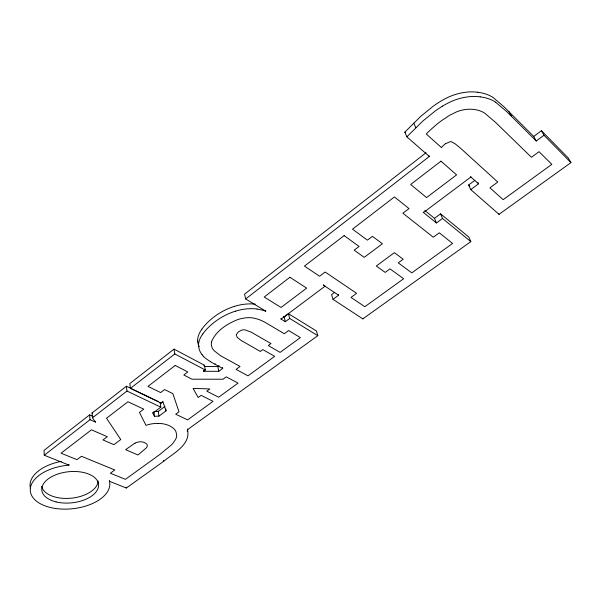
<?xml version="1.0" encoding="UTF-8"?>
<svg xmlns="http://www.w3.org/2000/svg" width="601" height="601" viewBox="0 0 601 601"><rect width="100%" height="100%" fill="white"/><g stroke="black" fill="none" stroke-linecap="round" stroke-linejoin="round"><path stroke-width="0.9" d="M187.444 429.587L187.279 431.18M201.786 329.168C209.862 318.38 221.634 310.401 234.443 306.345M202.695 333.983C210.816 323.18 222.648 315.217 235.494 311.145M265.589 310.567L265.74 311.16L245.651 298.967L429.339 156.448L406.832 136.825L404.834 132.137L420.79 116.324L433.231 106.212A82.082 56.584 -27.7 0 1 436.341 104.033L440.112 101.607A54.128 38.021 -28.1 0 1 448.864 96.934L450.517 96.25A43.595 30.831 -28.3 0 1 453.695 95.056A46.059 32.522 -28.2 0 1 474.091 91.908L477.818 92.231M406.832 136.825L422.886 120.989L435.394 110.862A82.45 56.562 -27.5 0 1 438.527 108.683L442.321 106.249M92.982 416.395L89.609 414.893L44.016 450.412L44.264 455.22L68.995 465.106L68.95 464.505M89.609 414.893L90.037 419.708L95.446 422.097L92.494 417.8L92.058 412.985L126.405 386.225L137.141 391.379M203.423 370.389L203.589 371.283L205.309 369.991L204.43 365.228L174.02 349.121L129.831 383.551L130.417 388.374L161.203 403.158L162.901 401.889L162.811 401.288M426.071 152.722L244.547 294.167L245.651 298.967M44.264 455.22L90.037 419.708M92.494 417.8L126.976 391.041L126.405 386.225M130.417 388.374L174.801 353.936L174.02 349.121M203.784 365.716L204.43 365.228M159.626 402.798L160.121 402.422L160.813 407.178L152.894 413.112L154.472 416.358A34.325 19.983 -8.5 0 1 158.972 416.132L166.071 410.836L165.808 409.056M334.689 292.304L331.579 294.61L333.007 299.321L338.573 295.211L323.556 285.235M285.34 321.715L284.115 316.982L288.465 313.722L289.712 318.455L285.34 321.715L281.073 319.123L324.998 286.241L324.818 285.648M333.007 299.321L362.809 318.891L470.831 241.625L442.546 218.486L436.439 222.986L423.487 212.514L470.891 177.032L470.621 176.446M204.61 366.527L217.847 366.58L219.065 365.671M154.096 411.587A34.197 20.028 -8.4 0 1 158.296 411.392L164.922 406.434M477.803 92.269A48.275 34.054 -28.1 0 1 493.286 97.617L504.442 107.196L533.733 136.442L541.433 130.702L568.351 158.086L570.95 162.623L499.018 214.332L470.763 189.608L468.607 184.98L474.895 180.292M203.589 371.283L218.779 371.32L222.693 368.405L222.513 367.511M470.763 189.608L478.546 183.831L477.863 182.381M495.69 102.245L506.913 111.786L536.257 141.01L543.995 135.263L570.95 162.623M424.824 210.493L434.493 218.336L440.563 213.836L468.795 237.027L470.831 241.625M288.465 313.722L316.487 331.008L317.809 335.689L187.55 429.625C190.9 444.95 173.276 453.184 163.697 461.298L126.323 488.027L109.48 481.288A39.936 21.891 -5.8 0 1 73.87 508.589A39.936 21.891 -5.8 0 1 30.313 491.175A39.936 21.891 -5.8 0 1 68.995 465.106M445.732 143.616L450.051 141.716A4.38 3.073 -27.1 0 1 451.486 141.761L454.972 143.684L460.073 147.786L497.771 182.05L489.928 187.828L503.142 199.66L551.846 164.358L539.044 151.685L531.434 157.282L495.652 122.469L484.819 113.243A33.025 23.184 -28 0 0 474.414 109.532L471.657 109.247A30.523 21.448 -28.1 0 0 457.023 111.651L449.548 115.309L441.066 121.004A92.554 62.369 -27.3 0 0 437.708 123.611A107.534 71.722 -27.3 0 0 426.244 133.993L441.397 147.515M158.071 423.374L155.719 423.435A20.862 12.163 -8.5 0 0 145.983 425.365L139.462 412.406L143.759 409.161L127.968 401.761L106.52 418.243L120.763 439.534L113.92 444.657L102.974 439.947L107.271 436.694L91.45 429.828L61.047 453.199L76.966 459.667L81.443 456.279L114.799 469.967L110.344 473.227L125.414 479.35L159.843 454.469L171.217 445.116A59.108 34.76 -7.3 0 0 172.547 443.756L175.657 439.354A25.272 14.702 -8.4 0 0 176.626 434.365L175.815 431.368A22.102 12.869 -8.5 0 0 173.388 428.258L170.872 426.5A26.376 15.325 -8.4 0 0 168.731 425.448L167.469 424.952A21.959 12.794 -8.5 0 0 158.071 423.367M480.207 96.836L476.465 96.513A46.269 32.522 -28.1 0 0 455.971 99.638A43.798 30.824 -28.2 0 0 452.786 100.885L451.126 101.592A54.375 38.013 -27.9 0 0 442.328 106.264M257.048 309.087L259.166 309.432A43.249 27.871 -12.3 0 1 265.732 311.168M187.843 429.76L187.452 429.039M126.976 391.041L160.813 407.178M137.847 391.717L140.672 393.077M141.378 393.422L153.247 399.117M153.939 399.455L158.071 401.438M174.801 353.936L205.309 369.991M210.635 361.787A106.85 70.355 -15 0 0 212.07 362.651L222.693 368.405M289.712 318.455L317.809 335.689M283.319 316.494L284.115 316.982M404.834 132.137L405.299 132.551M468.607 184.98L469.817 186.047M470.891 177.032L478.546 183.831M203.363 356.22L202.034 354.673M92.058 412.985L92.426 413.526M541.433 130.702L543.995 135.263M533.733 136.442L536.257 141.01M508.949 111.621L511.428 116.203M498.74 213.753L499.018 214.332M429.084 155.862L429.339 156.448M413.751 123.085L415.809 127.765M440.563 213.836L442.546 218.486M434.493 218.336L436.439 222.986M423.239 211.928L423.487 212.514M162.901 401.889L166.071 410.836M362.621 318.305L362.809 318.891M338.393 294.618L338.573 295.211M323.376 284.641L323.518 285.265M280.922 318.53L281.073 319.123M217.847 366.58L218.779 371.32M215.068 363.785L215.181 364.386M161.076 402.264L161.203 403.158M158.296 411.392L158.972 416.125M163.57 460.419L163.697 461.298M153.856 411.91L154.472 416.358M152.812 412.519L152.894 413.112M126.225 487.156L126.323 488.027M197.812 341.946L197.721 340.594M109.39 480.409L109.48 481.288M95.394 421.489L95.446 422.097M198.6 345.395L198.691 346.747A36.308 23.356 -12 0 0 202.056 354.665M135 443.17A14.965 8.587 -8.1 0 0 134.188 443.628L125.617 449.683L137.945 454.98L146.246 447.955A7.851 4.523 -8 0 0 147.268 445.221A6.318 3.636 -8 0 0 146.667 443.966L144.661 442.614L141.866 441.84A6.04 3.486 -8 0 0 139.597 441.848A7.873 4.538 -8 0 0 134.985 443.162M441.419 147.53A19.6 13.628 -26.9 0 1 445.702 143.586M480.191 96.874A48.493 34.047 -28 0 1 495.727 102.208M235.509 311.19A35.166 22.77 -12.6 0 1 257.093 308.989M198.48 345.41A35.091 22.553 -12 0 1 202.8 334.013M210.741 361.712A56.456 36.541 -12.9 0 1 203.281 356.265M30.493 488.343A39.794 21.944 -5.8 0 1 61.287 461.365M199.216 346.762A36.165 23.394 -12 0 1 197.789 341.954M197.601 340.602A34.956 22.59 -12 0 1 201.898 329.198M234.458 306.382A35.023 22.808 -12.6 0 1 255.23 304.129M98.158 481.003A28.42 15.671 -5.8 0 1 71.128 498.199A28.42 15.671 -5.8 0 1 41.724 486.397M211.56 341.744L211.454 342.217A18.458 11.87 -11.8 0 0 211.304 344.035A23.822 15.318 -12 0 0 213.964 350.548L220.552 355.732L240.032 366.452L236.065 369.39L247.988 375.835L274.672 356.355L262.847 349.602L260.331 351.457L240.918 340.324L237.365 337.492L236.321 335.478A5.507 3.561 -12.4 0 1 236.486 334.351L238.034 332.293A10.968 7.069 -12.6 0 1 239.108 331.444L241.549 330.204A5.244 3.396 -12.5 0 1 243.382 329.836L243.758 329.814A6.108 3.952 -12.5 0 1 244.907 329.851L251.15 332.12L270.983 343.584L268.294 345.575L280.096 352.396L300.365 337.604L288.638 330.542L284.326 333.735L263.899 321.655L258.746 319.424L253.652 318.072A20.9 13.545 -12.6 0 0 244.968 317.906L240.34 318.815A27.451 17.707 -12.6 0 0 237.485 319.679C227.013 323.901 215.909 330.85 211.56 341.744M175.207 365.446L147.974 386.383L160.64 392.573L164.599 389.568L172.855 393.632L179 411.783L175.71 414.209L187.625 419.896L213.032 401.348L201.132 395.353L198.195 397.524L193.101 388.419L209.839 388.922L206.789 391.176L218.681 397.223L238.041 383.092L226.276 376.857L223.084 379.216L192.027 379.208L183.808 374.994L187.805 371.959L175.207 365.446M289.922 277.264L264.2 297.037L281.058 307.464L306.638 288.142L289.922 277.264M344.125 235.6L304.452 266.1L319.582 276.235L325.149 272.02L356.588 293.318L350.984 297.427L364.845 306.713L403.639 278.736L390.019 268.865L385.181 272.403L376.286 266.018L394.369 252.66L403.188 259.226L398.223 262.855L411.798 272.854L452.576 243.45L439.286 232.812L433.268 237.215L402.903 213.205L409.011 208.585L394.444 196.925L352.502 229.169L367.414 240.16L372.447 236.351L382.394 243.751L364.221 257.356L354.192 250.159L359.09 246.448L344.125 235.6M440.969 161.166L410.663 184.462L426.545 197.586L456.602 174.883L440.969 161.166M56.096 501.91A28.517 15.634 -5.8 0 0 98.594 485.165A28.517 15.634 -5.8 0 0 55.84 474.76A28.517 15.634 -5.8 0 0 56.096 501.91"/></g></svg>
